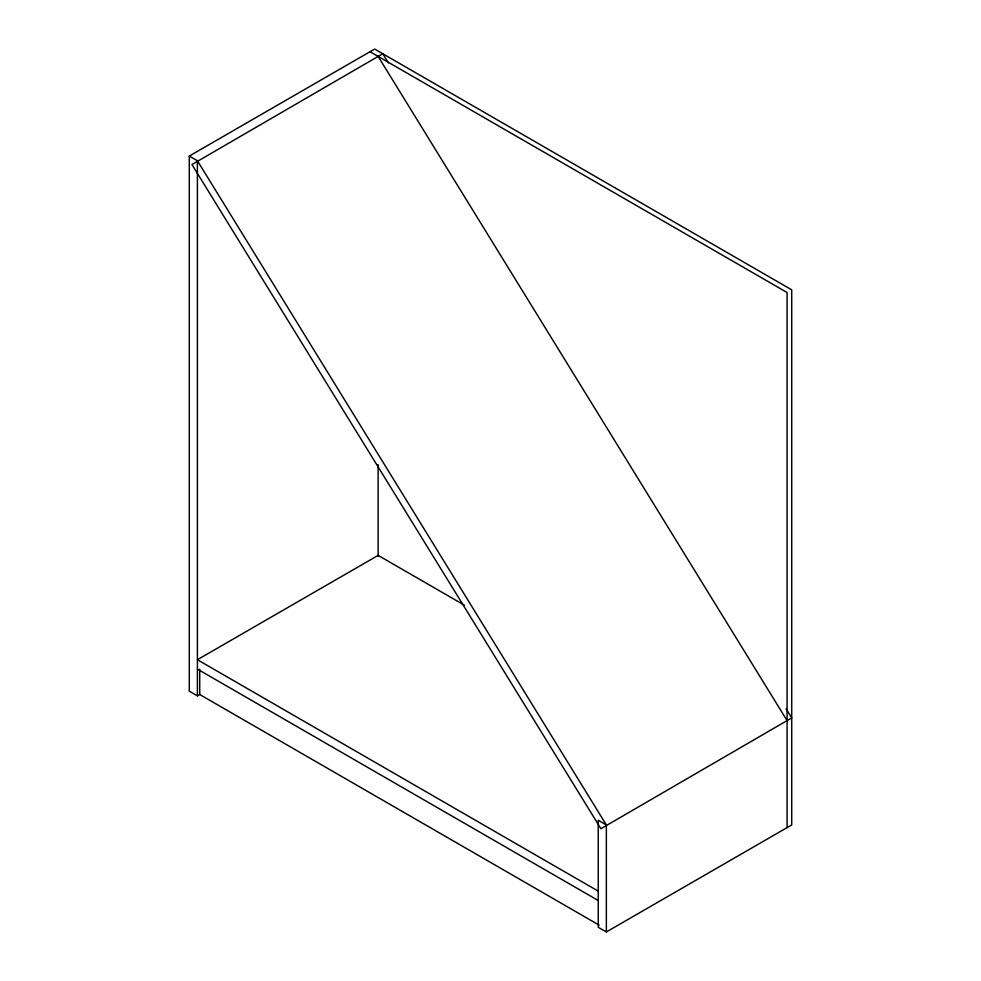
<?xml version="1.0" encoding="UTF-8"?>
<svg xmlns="http://www.w3.org/2000/svg" width="981" height="981" viewBox="0 0 981 981"><rect width="100%" height="100%" fill="white"/><g stroke="black" fill="none" stroke-linecap="round" stroke-linejoin="round"><path stroke-width="1.47" d="M388.378 62.87L382.762 53.734L191.957 164.538L600.899 828.724L791.716 717.908L786.088 708.785M200.038 694.315L197.402 695.848L189.284 691.164L189.284 156.065L374.644 49.05L791.716 289.836L791.716 824.935L606.356 931.95L598.238 927.266L598.238 820.251L606.356 824.935L606.356 931.95M370.021 51.723L787.081 292.51L787.081 827.608M189.284 156.065L197.402 160.749L606.356 824.935M464.393 605.191L378.126 555.381L197.402 659.723L598.238 891.153M197.402 669.091L598.238 900.509M599.232 925.169L199.719 694.511L199.719 669.238M378.126 56.408L787.081 720.594M378.126 464.602L378.126 556.337M197.402 160.749L197.402 695.848"/></g></svg>
